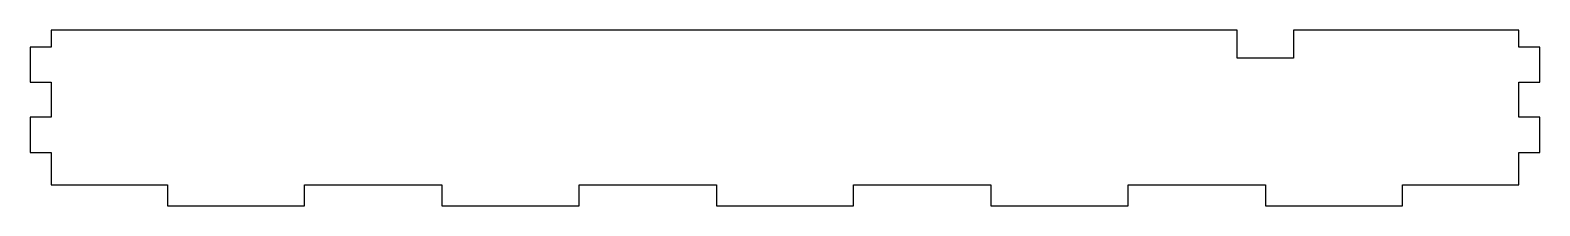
# Model space of a CAD drawing. Header units: millimetres. Extents: x 0 to 215, y 0 to 25.
import ezdxf

# ---------------------------------------------------------------- set-up
doc = ezdxf.new("R2010")
doc.units = ezdxf.units.MM
doc.layers.get('0').update_dxf_attribs({"linetype": 'CONTINUOUS'})

msp = doc.modelspace()

# ---------------------------------------------------------------- linework, layer by layer
msp.add_lwpolyline([(171.9, 21), (171.9, 25), (3, 25), (3, 22.6), (0, 22.6), (0, 17.6), (3, 17.6), (3, 12.6), (0, 12.6), (0, 7.6), (3, 7.6), (3, 3), (19.55, 3), (19.55, 0), (39.09, 0), (39.09, 3), (58.64, 3), (58.64, 0), (78.18, 0), (78.18, 3), (97.73, 3), (97.73, 0), (117.27, 0), (117.27, 3), (136.82, 3), (136.82, 0), (156.36, 0), (156.36, 3), (175.91, 3), (175.91, 0), (195.45, 0), (195.45, 3), (212, 3), (212, 7.6), (215, 7.6), (215, 12.6), (212, 12.6), (212, 17.6), (215, 17.6), (215, 22.6), (212, 22.6), (212, 25), (179.9, 25), (179.9, 21)], close=True)

doc.saveas('drawing.dxf')
